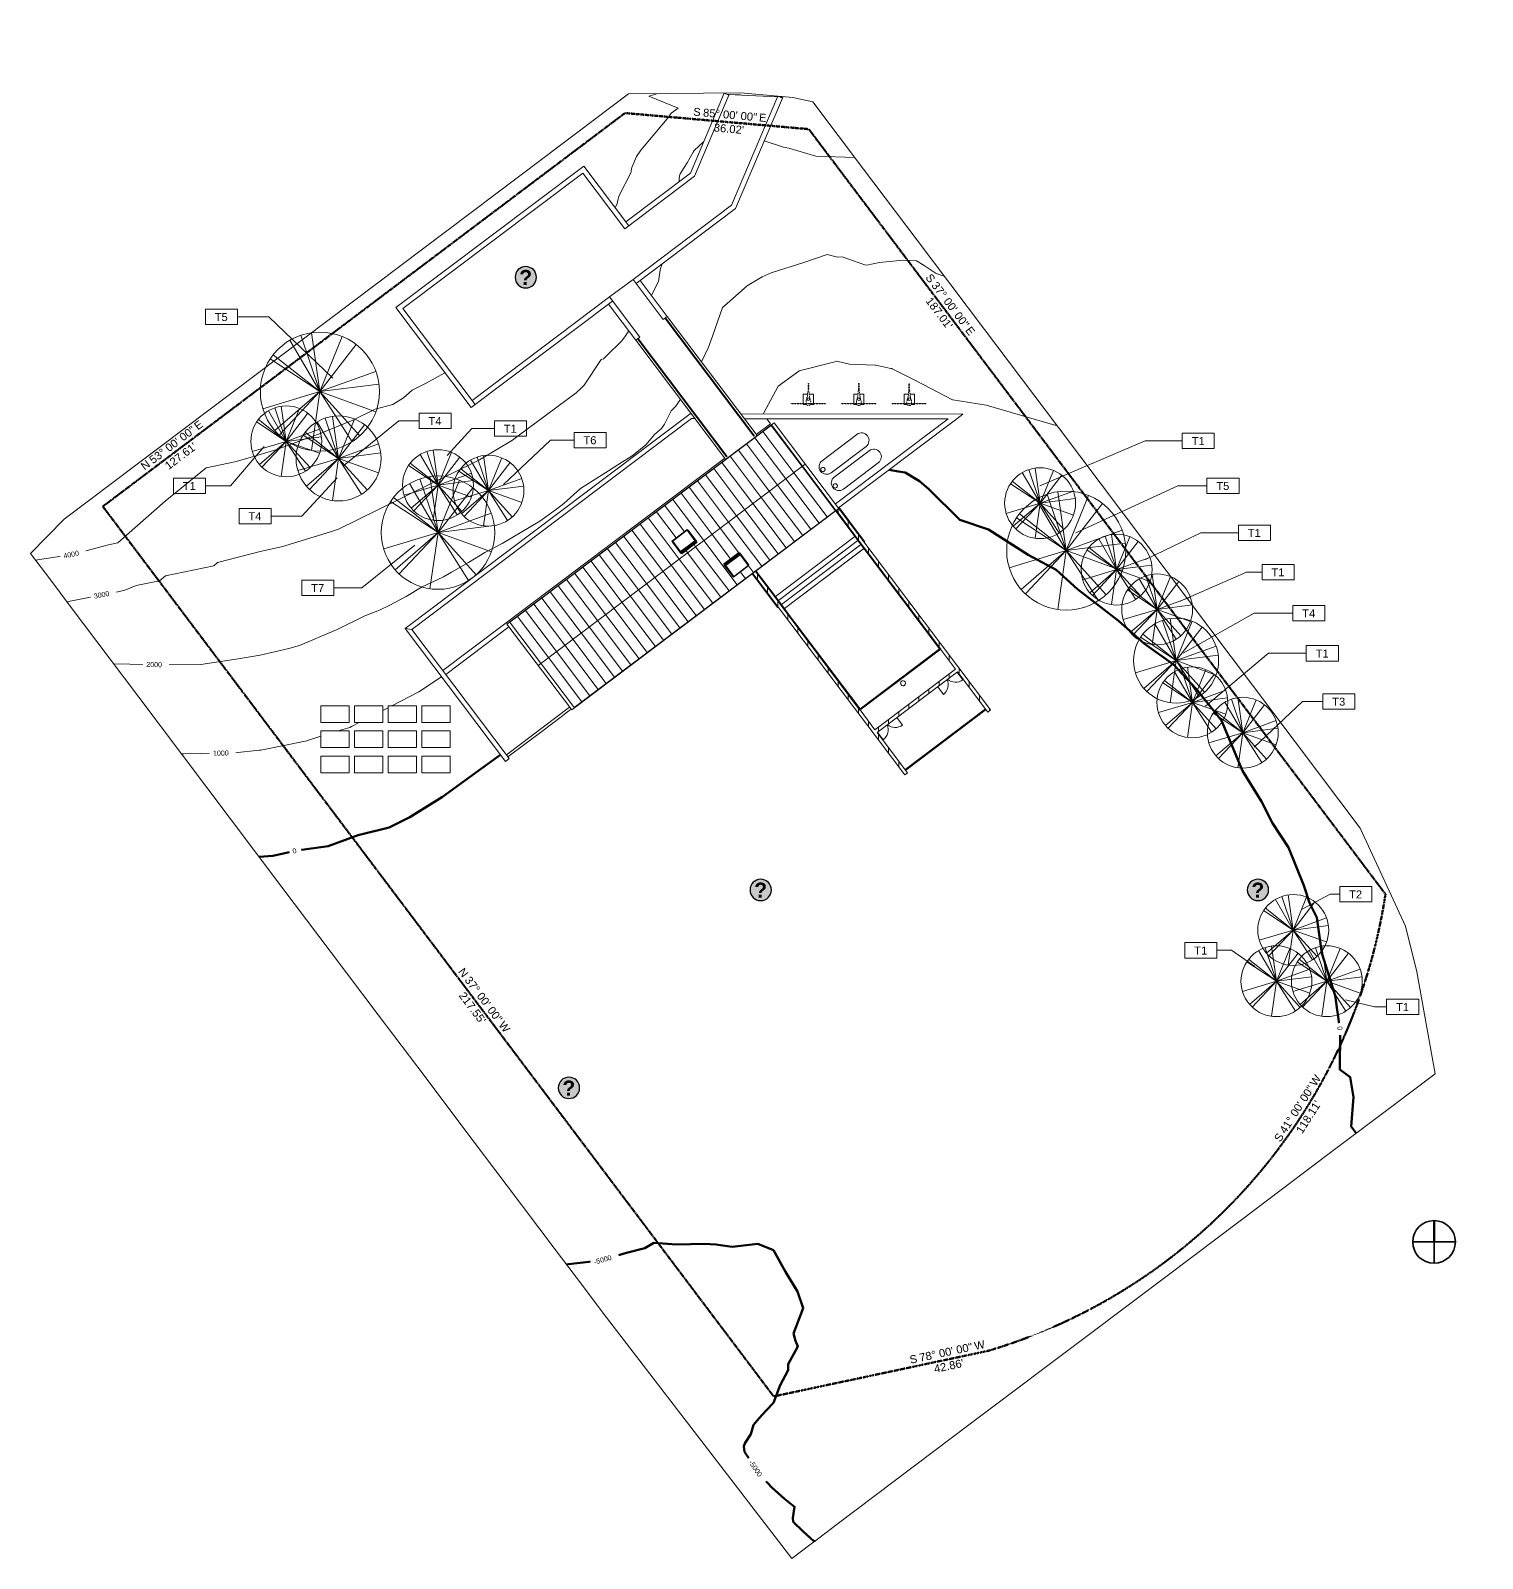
# Model space of a CAD drawing. Header units: millimetres. Extents: x -35445 to 232153, y -57203 to 42724.
# Drawn here: x -35445 to 50924, y -57203 to 33714 of the extents above; entities that cross this region are included whole.
import ezdxf

# ---------------------------------------------------------------- set-up
doc = ezdxf.new("R2010")
doc.units = ezdxf.units.MM
for name, pattern in [('Dash', [6.35, 3.175, -3.175]), ('Double dash', [42.8625, 15.875, -4.7625, 6.35, -4.7625, 6.35, -4.7625]), ('Overhead', [3.96875, 2.38125, -1.5875])]:
    doc.linetypes.add(name, pattern=pattern)
for name, color, linetype, lineweight in [('A-ANNO-NOTE', 131, 'Continuous', 9), ('A-ANNO-NOTE-MEDM', 131, 'Continuous', 35), ('A-DOOR', 31, 'Continuous', 9), ('A-FLOR', 192, 'Continuous', 9), ('A-FLOR-HRAL', 11, 'Continuous', 9), ('A-GENM', 13, 'Continuous', 9), ('A-GLAZ', 151, 'Continuous', 9), ('A-ROOF', 132, 'Continuous', 9), ('A-ROOF-PATT', 132, 'Continuous', 9), ('A-WALL', 113, 'Continuous', 9), ('A-WALL-PATT', 111, 'Continuous', 9), ('C-BLDG-PADS', 91, 'Continuous', 9), ('C-PROP-LINE', 91, 'Double dash', 50), ('C-PROP-LINE-IDEN', 91, 'Continuous', 9), ('C-TOPO', 7, 'Continuous', 9), ('C-TOPO-LABL', 7, 'Continuous', 9), ('C-TOPO-MAJR', 7, 'Continuous', 50), ('C-TOPO-MINR', 7, 'Continuous', 9), ('E-ELEC-EQPM', 71, 'Continuous', 9), ('L-PLNT', 71, 'Continuous', 9), ('L-PLNT-IDEN', 3, 'Continuous', 9), ('L-SITE', 91, 'Continuous', 9), ('L-SITE-HDLN', 91, 'Dash', 9), ('L-SITE-WALL', 31, 'Continuous', 9), ('P-SANR-FIXT', 6, 'Continuous', 9), ('S-FNDN', 32, 'Continuous', 9), ('S-STRS', 31, 'Continuous', 9)]:
    doc.layers.add(name, color=color, linetype=linetype, lineweight=lineweight)
doc.styles.add('Arial', font='arial.ttf', dxfattribs={"height": 300})
doc.styles.add('Arial_1', font='arial.ttf', dxfattribs={"height": 476.25})
doc.styles.add('Arial_B', font='arialbd.ttf', dxfattribs={"height": 4.464844})
pattern_1 = [(90, (0, 0), (-600, 4e-14), [])]

# ---------------------------------------------------------------- blocks, each defined once
blk = doc.blocks.new('M_Wind Power Generator - 9 Meters High-397393-Site')
at = {"layer": 'C-BLDG-PADS'}
for p, q in [((-305, -305), (-305, 305)), ((-305, 305), (-48, 305)), ((48, 305), (305, 305)), ((305, -305), (305, 305)), ((-129, -305), (-305, -305)), ((305, -305), (129, -305))]:
    blk.add_line(p, q, dxfattribs=at)
at = {"layer": 'L-SITE'}
for start, end in [(360, 180), (180, 360)]:
    blk.add_arc((0, 0), 76.2, start, end, dxfattribs=at)
at = {"layer": 'L-SITE-HDLN'}
for p, q in [((19, 928), (-19, 928)), ((-19, 928), (-19, 519)), ((19, 928), (19, 519)), ((-1026, -279), (-1026, -254)), ((-1026, -254), (1016, -254)), ((1016, -279), (-1026, -279)), ((1016, -254), (1016, -279))]:
    blk.add_line(p, q, dxfattribs=at)
for centre, radius, start, end in [((-4904, 1264), 4960, 344.34923, 347.65077), ((-18960, 2337), 19020, 353.56005, 354.43995), ((-57, 519), 37.5, 317.3599, 360), ((57, 519), 37.5, 180, 222.6401), ((18960, 2337), 19020, 185.56005, 186.43995), ((4904, 1264), 4960, 192.34923, 195.65077), ((420, -189), 561, 168.12578, 191.87422), ((2, -227), 152, 210.80528, 269.19472), ((-2, -227), 152, 270.80528, 329.19472), ((-420, -189), 561, 348.12578, 11.87422)]:
    blk.add_arc(centre, radius, start, end, dxfattribs=at)
blk = doc.blocks.new('M_Skylight - 1180 x 1170mm-507058-Site')
at = {"layer": 'A-GLAZ'}
for p, q in [((3624, 4019), (2711, 3330)), ((3609, 3975), (2757, 3332)), ((3609, 3975), (2757, 3332)), ((4076, 3355), (3609, 3975)), ((4076, 3355), (3609, 3975)), ((4123, 3357), (3624, 4019)), ((3672, 3980), (3657, 3975)), ((4183, 3302), (3672, 3980)), ((2711, 3330), (3210, 2669)), ((2744, 3287), (2735, 3274)), ((2735, 3274), (3246, 2596)), ((2757, 3332), (3224, 2713)), ((2757, 3332), (3224, 2713)), ((3210, 2669), (4123, 3357)), ((3224, 2713), (4076, 3355)), ((3224, 2713), (4076, 3355)), ((3243, 2625), (4156, 3313)), ((3246, 2596), (4183, 3302)), ((3292, 2581), (4184, 3254)), ((4123, 3357), (4134, 3342)), ((4134, 3342), (4156, 3313)), ((4156, 3313), (4183, 3302)), ((4161, 3285), (4184, 3254)), ((3210, 2669), (3221, 2654)), ((3221, 2654), (3243, 2625)), ((3243, 2625), (3246, 2596)), ((3292, 2581), (3268, 2612))]:
    blk.add_line(p, q, dxfattribs=at)
blk = doc.blocks.new('M_Skylight - 1180 x 1170mm-V1-Site')
at = {"layer": 'A-GLAZ'}
for p, q in [((6695, 2650), (5802, 1977)), ((6739, 2637), (5802, 1931)), ((5824, 1948), (5802, 1977)), ((5829, 1920), (5802, 1931)), ((5802, 1931), (6333, 1227)), ((6742, 2608), (5829, 1920)), ((5850, 1892), (5829, 1920)), ((5861, 1878), (5850, 1892)), ((6774, 2566), (5861, 1878)), ((5861, 1878), (6379, 1190)), ((6760, 2521), (5908, 1879)), ((6760, 2521), (5908, 1879)), ((5908, 1879), (6393, 1235)), ((5908, 1879), (6393, 1235)), ((6379, 1190), (7292, 1878)), ((6393, 1235), (7245, 1877)), ((6393, 1235), (7245, 1877)), ((6695, 2650), (6717, 2621)), ((6742, 2608), (6739, 2637)), ((7270, 1932), (6739, 2637)), ((6763, 2580), (6742, 2608)), ((7245, 1877), (6760, 2521)), ((7245, 1877), (6760, 2521)), ((6774, 2566), (6763, 2580)), ((7292, 1878), (6774, 2566)), ((7260, 1920), (7270, 1932)), ((6333, 1227), (6347, 1232))]:
    blk.add_line(p, q, dxfattribs=at)
blk = doc.blocks.new('Top Rail Type - Top Rail_Internal_-566601-Site')
at = {"layer": 'A-FLOR-HRAL'}
for p, q in [((7062, -18177), (13062, -18177)), ((13062, -18227), (7062, -18227))]:
    blk.add_line(p, q, dxfattribs=at)
blk = doc.blocks.new('Top Rail Type - Top Rail_Internal_-V2-Site')
at = {"layer": 'A-FLOR-HRAL'}
for p, q in [((7062, -18177), (13062, -18177)), ((7062, -18227), (13062, -18227))]:
    blk.add_line(p, q, dxfattribs=at)
blk = doc.blocks.new('fire place hang - fire place hang-785282-Site')
at = {"layer": 'A-GENM'}
for start, end in [(90, 270), (270, 90)]:
    blk.add_arc((0, 0), 150, start, end, dxfattribs=at)
blk = doc.blocks.new('Curtain Wall Dbl Glass - Curtain Wall Dbl Glass-910875-Site')
at = {"layer": 'A-DOOR'}
for p, q in [((-720, -202), (-720, -770.8)), ((720, -202), (720, -770.8))]:
    blk.add_line(p, q, dxfattribs=at)
for centre, start, end in [((-720, -50.8), 270, 347.86631), ((720, -50.8), 192.13369, 270)]:
    blk.add_arc(centre, 720, start, end, dxfattribs=at)
blk = doc.blocks.new('Photovoltaic-Panel-SolarWorld-SunModule-_235-240_ - SunModule SW 245 Silver Mono - 10 Deg_ Angle-776839-Site')
at = {"layer": 'E-ELEC-EQPM'}
for p, q in [((838.2, 990.6), (-838.2, 990.6)), ((-838.2, 990.6), (-838.2, 0)), ((838.2, 0), (838.2, 990.6)), ((-838.2, 0), (838.2, 0))]:
    blk.add_line(p, q, dxfattribs=at)
blk = doc.blocks.new('DC_Tankworks_PLM_5000L - 5000L 3500x900x1860-778223-Site')
at = {"layer": 'P-SANR-FIXT'}
for p, q in [((-1300, 450), (1300, 450)), ((1300, -450), (-1300, -450))]:
    blk.add_line(p, q, dxfattribs=at)
for centre, radius, start, end in [((-1300, 0), 450, 90, 270), ((-1575, 0), 130, 360, 180), ((-1575, 0), 130, 360, 180), ((1300, 0), 450, 270, 90), ((-1575, 0), 130, 180, 0), ((-1575, 0), 130, 180, 360)]:
    blk.add_arc(centre, radius, start, end, dxfattribs=at)
blk = doc.blocks.new('Top Rail Type - Top Rail_Internal_-931539-Site')
at = {"layer": 'A-FLOR-HRAL'}
for p, q in [((11817, 11873), (11867, 11873)), ((11817, 3078), (11817, 11873)), ((11867, 11873), (11867, 3078)), ((11867, 3078), (11817, 3078))]:
    blk.add_line(p, q, dxfattribs=at)
blk = doc.blocks.new('Top Rail Type - Top Rail_Internal_-V3-Site')
at = {"layer": 'A-FLOR-HRAL'}
for p, q in [((11867, 11873), (11817, 11873)), ((11817, 11873), (11817, 3078)), ((11867, 11873), (11867, 3078)), ((11867, 3078), (11817, 3078))]:
    blk.add_line(p, q, dxfattribs=at)
blk = doc.blocks.new('Top Rail Type - Top Rail_Internal_-931575-Site')
at = {"layer": 'A-FLOR-HRAL'}
for p, q in [((9777, 11873), (9827, 11873)), ((9777, 3078), (9777, 11873)), ((9827, 11873), (9827, 3078)), ((9827, 3078), (9777, 3078))]:
    blk.add_line(p, q, dxfattribs=at)
blk = doc.blocks.new('Top Rail Type - Top Rail_Internal_-V4-Site')
at = {"layer": 'A-FLOR-HRAL'}
for p, q in [((9827, 11873), (9777, 11873)), ((9777, 11873), (9777, 3078)), ((9827, 11873), (9827, 3078)), ((9827, 3078), (9777, 3078))]:
    blk.add_line(p, q, dxfattribs=at)
blk = doc.blocks.new('Top Rail Type - Top Rail_Internal_-932544-Site')
at = {"layer": 'A-FLOR-HRAL'}
for p, q in [((7049, -5302), (7049, -3404)), ((7099, -3404), (7099, -5302)), ((7049, -6202), (7049, -5302)), ((7049, -5302), (7099, -5302)), ((7099, -5302), (7099, -6202)), ((7049, -6511), (7049, -6202)), ((7049, -6202), (7099, -6202)), ((7099, -6202), (7099, -6511)), ((7099, -6511), (7049, -6511))]:
    blk.add_line(p, q, dxfattribs=at)
blk = doc.blocks.new('Top Rail Type - Top Rail_Internal_-V5-Site')
at = {"layer": 'A-FLOR-HRAL'}
for p, q in [((7049, -5302), (7049, -3404)), ((7099, -5302), (7099, -3404)), ((7049, -6202), (7049, -5302)), ((7099, -6202), (7099, -5302)), ((7049, -6511), (7049, -6202)), ((7099, -6511), (7099, -6202)), ((7049, -6511), (7099, -6511))]:
    blk.add_line(p, q, dxfattribs=at)
blk = doc.blocks.new('Top Rail Type - Top Rail_Internal_-933816-Site')
at = {"layer": 'A-FLOR-HRAL'}
for p, q in [((13024, -5302), (13024, -3404)), ((13074, -3404), (13074, -5302)), ((13024, -6202), (13024, -5302)), ((13024, -5302), (13074, -5302)), ((13074, -5302), (13074, -6202)), ((13024, -6516), (13024, -6202)), ((13024, -6202), (13074, -6202)), ((13074, -6202), (13074, -6516)), ((13074, -6516), (13024, -6516))]:
    blk.add_line(p, q, dxfattribs=at)
blk = doc.blocks.new('Top Rail Type - Top Rail_Internal_-V6-Site')
at = {"layer": 'A-FLOR-HRAL'}
for p, q in [((13024, -5302), (13024, -3404)), ((13074, -5302), (13074, -3404)), ((13024, -6202), (13024, -5302)), ((13074, -6202), (13074, -5302)), ((13024, -6516), (13024, -6202)), ((13074, -6516), (13074, -6202)), ((13024, -6516), (13074, -6516))]:
    blk.add_line(p, q, dxfattribs=at)
blk = doc.blocks.new('Top Rail Type - Top Rail_Internal_-934463-Site')
at = {"layer": 'A-FLOR-HRAL'}
for p, q in [((7049, -6512), (7099, -6512)), ((7049, -13727), (7049, -6512)), ((7099, -6512), (7099, -13677)), ((13027, -6522), (13077, -6522)), ((13027, -13677), (13027, -6522)), ((13077, -6522), (13077, -13727)), ((13077, -13727), (7049, -13727)), ((7099, -13677), (13027, -13677))]:
    blk.add_line(p, q, dxfattribs=at)
blk = doc.blocks.new('Top Rail Type - Top Rail_Internal_-V7-Site')
at = {"layer": 'A-FLOR-HRAL'}
for p, q in [((7099, -6512), (7049, -6512)), ((7049, -6512), (7049, -13727)), ((7099, -6512), (7099, -13677)), ((13027, -6522), (13077, -6522)), ((13027, -13677), (13027, -6522)), ((13077, -13727), (13077, -6522)), ((7049, -13727), (13077, -13727)), ((7099, -13677), (13027, -13677))]:
    blk.add_line(p, q, dxfattribs=at)
blk = doc.blocks.new('RPC Tree - Deciduous - Scarlet Oak - 42_-946020-Site')
at = {"layer": 'L-PLNT'}
for q in [(-1781, 3061), (-1133, 3356), (-502, 3506), (1332, 3282), (2168, 2801), (-2959, 1947), (-2778, 2197), (3329, 1208), (-3392, -1019), (-2682, -2313), (-2427, -2580), (-503, -3506), (3513, 452), (1912, -2981), (2372, -2630), (3333, -1197)]:
    blk.add_line((0, 0), q, dxfattribs=at)
for start, end in [(360, 180), (180, 360)]:
    blk.add_arc((0, 0), 3542, start, end, dxfattribs=at)
blk = doc.blocks.new('RPC Tree - Deciduous - Honey Locust - 25_-946006-Site')
at = {"layer": 'L-PLNT'}
for q in [(-1060, 1822), (-674, 1997), (-299, 2087), (793, 1953), (-1761, 1159), (-1653, 1308), (1290, 1667), (-2019, -607), (-1597, -1377), (-1444, -1536), (-299, -2087), (1982, 719), (2091, 269), (1138, -1775), (1412, -1566), (1984, -712)]:
    blk.add_line((0, 0), q, dxfattribs=at)
for start, end in [(360, 180), (180, 360)]:
    blk.add_arc((0, 0), 2108, start, end, dxfattribs=at)
blk = doc.blocks.new('RPC Tree - Deciduous - Red Maple - 30_-946018-Site')
at = {"layer": 'L-PLNT'}
for q in [(-1272, 2186), (-809, 2397), (-359, 2504), (951, 2344), (1548, 2001), (-2113, 1391), (-1984, 1570), (-2423, -728), (-1916, -1652), (-1733, -1843), (-359, -2504), (2378, 863), (2509, 323), (1366, -2129), (1694, -1879), (2381, -855)]:
    blk.add_line((0, 0), q, dxfattribs=at)
for start, end in [(360, 180), (180, 0)]:
    blk.add_arc((0, 0), 2530, start, end, dxfattribs=at)
blk = doc.blocks.new('RPC Tree - Deciduous - Red Ash - 25_-945990-Site')
at = {"layer": 'L-PLNT'}
for q in [(-1060, 1822), (-674, 1997), (-299, 2087), (793, 1953), (-1761, 1159), (-1653, 1308), (1290, 1667), (-2019, -607), (-1597, -1377), (-1444, -1536), (-299, -2087), (1982, 719), (2091, 269), (1138, -1775), (1412, -1566), (1984, -712)]:
    blk.add_line((0, 0), q, dxfattribs=at)
for start, end in [(360, 180), (180, 360)]:
    blk.add_arc((0, 0), 2108, start, end, dxfattribs=at)
blk = doc.blocks.new('RPC Tree - Deciduous - Lombardy Poplar - 40_-946016-Site')
at = {"layer": 'L-PLNT'}
for q in [(-1697, 2915), (-1079, 3196), (-478, 3339), (1268, 3126), (-2818, 1854), (-2645, 2093), (2064, 2668), (3171, 1150), (-3230, -971), (-2555, -2203), (-2311, -2457), (-479, -3339), (3345, 431), (1821, -2839), (2259, -2505), (3175, -1140)]:
    blk.add_line((0, 0), q, dxfattribs=at)
for start, end in [(360, 180), (180, 360)]:
    blk.add_arc((0, 0), 3373, start, end, dxfattribs=at)
blk = doc.blocks.new('RPC Tree - Deciduous - Largetooth Aspen - 25_-946014-Site')
at = {"layer": 'L-PLNT'}
for q in [(-1060, 1822), (-674, 1997), (-299, 2087), (793, 1953), (-1761, 1159), (-1653, 1308), (1290, 1667), (-2019, -607), (-1597, -1377), (-1444, -1536), (-299, -2087), (1982, 719), (2091, 269), (1138, -1775), (1412, -1566), (1984, -712)]:
    blk.add_line((0, 0), q, dxfattribs=at)
for start, end in [(360, 180), (180, 360)]:
    blk.add_arc((0, 0), 2108, start, end, dxfattribs=at)
blk = doc.blocks.new('RPC Tree - Deciduous - Hawthorn - 25_-946004-Site')
at = {"layer": 'L-PLNT'}
for q in [(-1060, 1822), (-674, 1997), (-299, 2087), (793, 1953), (-1761, 1159), (-1653, 1308), (1290, 1667), (-2019, -607), (-1597, -1377), (-1444, -1536), (-299, -2087), (1982, 719), (2091, 269), (1138, -1775), (1412, -1566), (1984, -712)]:
    blk.add_line((0, 0), q, dxfattribs=at)
for start, end in [(360, 180), (180, 360)]:
    blk.add_arc((0, 0), 2108, start, end, dxfattribs=at)
blk = doc.blocks.new('Family - ___-947498-Site')
at = {"layer": 'C-PROP-LINE'}
for p, q in [((-21628, -43255), (-21628, 23055)), ((-21628, 23055), (17267, 23055)), ((17267, 23055), (25426, 15709)), ((25426, 15709), (25426, -41291)), ((-9788, -48776), (-21628, -43255))]:
    blk.add_line(p, q, dxfattribs=at)
blk.add_arc((1912, -17244), 33633, 249.64305, 314.35695, dxfattribs=at)
blk = doc.blocks.new('North Arrow 2 - North Arrow 2-941864-Site')
at = {"layer": 'A-ANNO-NOTE', "lineweight": 140}
blk.add_line((0, 0), (0, 6.35), dxfattribs=at)
at = {"layer": 'A-ANNO-NOTE-MEDM'}
for p, q in [((6.35, 0), (-6.35, 0)), ((0, 0), (0, -6.35))]:
    blk.add_line(p, q, dxfattribs=at)
for start, end in [(360, 180), (180, 360)]:
    blk.add_arc((0, 0), 6.35, start, end, dxfattribs=at)
blk = doc.blocks.new('Planting Tag - Boxed-959386-Site')
at = {"layer": 'L-PLNT-IDEN'}
for p, q in [((-4.76, 2.38), (4.76, 2.38)), ((-4.76, -2.19), (-4.76, 2.38)), ((4.76, -2.19), (4.76, 2.38)), ((-4.76, -2.19), (4.76, -2.19))]:
    blk.add_line(p, q, dxfattribs=at)
blk = doc.blocks.new('Help Button - Select for Help Link-961908-Site')
at = {"layer": 'A-ANNO-NOTE'}
h = blk.add_hatch(color=256, dxfattribs=at)
edge = h.paths.add_edge_path(flags=0)
edge.add_arc((0, 0), 3.17, 0, 180)
edge.add_arc((0, 0), 3.17, 180, 360)
at = {"layer": 'A-ANNO-NOTE', "lineweight": 25}
for start, end in [(360, 180), (180, 360)]:
    blk.add_arc((0, 0), 3.18, start, end, dxfattribs=at)
at = {"layer": 'A-ANNO-NOTE', "insert": (-1.94, 2.16), "char_height": 4.4648, "width": 4.5696, "attachment_point": 1, "style": 'Arial_B'}
blk.add_mtext('\\fArial|b1|i0|c0|p34|;?', dxfattribs=at)

msp = doc.modelspace()

# ---------------------------------------------------------------- hatches: boundary and pattern name
at = {"layer": 'A-ROOF-PATT'}
h = msp.add_hatch(dxfattribs=at)
h.set_pattern_fill('FP_2', color=256, style=0, pattern_type=2)
h.set_pattern_definition([(307, (-10561.7, 1212.95), (486.848, 366.866), [])])
h.paths.add_polyline_path([(-5093, -3940), (10481, 7796), (8639, 10240), (-6934, -1496), (-6485, -2092)], flags=0)
h.paths.add_polyline_path([(3292, 2581), (3268, 2612), (3246, 2596), (2735, 3274), (2743, 3288), (2711, 3330), (3624, 4019), (3657, 3975), (3672, 3980), (4183, 3302), (4161, 3285), (4184, 3254), (3311, 2596)], flags=0)
h = msp.add_hatch(dxfattribs=at)
h.set_pattern_fill('FP_1', color=256, style=0, pattern_type=2)
h.set_pattern_definition([(127, (650.1, -10626.8), (-486.848, -366.866), [])])
h.paths.add_polyline_path([(-3107, -6575), (12467, 5160), (10481, 7796), (-5093, -3940)], flags=0)
h.paths.add_polyline_path([(6379, 1190), (6347, 1232), (6333, 1227), (5802, 1931), (5824, 1948), (5802, 1977), (6695, 2650), (6717, 2621), (6739, 2637), (7270, 1932), (7262, 1919), (7291, 1877), (6393, 1201)], flags=0)
at = {"layer": 'A-WALL-PATT'}
h = msp.add_hatch(dxfattribs=at)
h.set_pattern_fill('FP_3', color=256, style=0, pattern_type=2)
h.set_pattern_definition(pattern_1)
h.paths.add_polyline_path([(21507, -6837), (21669, -6715), (12641, 5264), (12490, 5150), (14363, 2665), (14353, 2657), (14357, 2652), (14368, 2662), (18705, -3093), (18693, -3102), (19702, -4441)], flags=0)
h = msp.add_hatch(dxfattribs=at)
h.set_pattern_fill('FP_3', color=256, style=0, pattern_type=2)
h.set_pattern_definition(pattern_1)
h.paths.add_polyline_path([(16554, -10569), (16715, -10448), (13900, -6713), (13890, -6720), (9549, -958), (9548, -957), (7678, 1524), (7527, 1410), (16250, -10166)], flags=0)
h = msp.add_hatch(dxfattribs=at)
h.set_pattern_fill('FP_3', color=256, style=0, pattern_type=2)
h.set_pattern_definition(pattern_1)
h.paths.add_polyline_path([(14910, -8052), (19702, -4441), (19580, -4280), (14788, -7891)], flags=0)

# ---------------------------------------------------------------- linework, layer by layer
at = {"layer": 'A-FLOR'}
for p, q in [((393, 18907), (-997, 17860)), ((7771, 9613), (2432, 16699)), ((563, 15291), (5903, 8205)), ((7725, 9675), (8579, 10319)), ((8579, 10319), (8355, 10617)), ((-10916, -4371), (5856, 8267)), ((-6987, -1761), (-10747, -4595)), ((-7136, -9386), (-3376, -6553))]:
    msp.add_line(p, q, dxfattribs=at)
at = {"layer": 'A-ROOF'}
for p, q in [((8639, 10240), (-6934, -1496)), ((10481, 7796), (-5093, -3940)), ((-3107, -6575), (12467, 5160))]:
    msp.add_line(p, q, dxfattribs=at)
at = {"layer": 'A-WALL'}
for p, q in [((-13154, -1866), (3787, 10901)), ((3881, 10621), (-12762, -1921)), ((-7109, -1600), (8787, 10379)), ((3871, 10901), (3787, 10901)), ((4082, 10620), (3881, 10621)), ((6803, 10898), (20019, 10889)), ((19150, 10609), (7014, 10618)), ((12480, 5143), (8626, 10257)), ((8787, 10379), (21669, -6715)), ((19648, 10609), (20019, 10889)), ((10642, 7917), (10481, 7796)), ((12641, 5264), (-3255, -6714)), ((14357, 2652), (14353, 2657)), ((16554, -10569), (7527, 1410)), ((-3255, -6714), (-7109, -1600)), ((-6947, -1478), (-3093, -6593)), ((-7191, -9778), (-13154, -1866)), ((-13154, -1866), (-12762, -1921)), ((-12762, -1921), (-6968, -9610)), ((19580, -4280), (18693, -3102)), ((-5093, -3940), (-5254, -4061)), ((14788, -7891), (19580, -4280)), ((19702, -4441), (14910, -8052)), ((21507, -6837), (19702, -4441)), ((13901, -6713), (14788, -7891)), ((21669, -6715), (21507, -6837)), ((14910, -8052), (16715, -10448)), ((-6968, -9610), (-7191, -9778)), ((16554, -10569), (16715, -10448))]:
    msp.add_line(p, q, dxfattribs=at)
at = {"layer": 'C-TOPO'}
for p, q in [((129, 29940), (-4963, 26103)), ((6809, 29999), (129, 29940)), ((5958, 29925), (6473, 29898)), ((6473, 29898), (6771, 29882)), ((6771, 29882), (6856, 29878)), ((9005, 29808), (6809, 29999)), ((6856, 29878), (8987, 29766)), ((9900, 29731), (9032, 29806)), ((9146, 29758), (9305, 29749)), ((9305, 29749), (9284, 29699)), ((11090, 29471), (9900, 29731)), ((14104, 25470), (11090, 29471)), ((4311, 26430), (4315, 26438)), ((-4963, 26103), (-33440, 4644)), ((17292, 21240), (14104, 25470)), ((21295, 15927), (17292, 21240)), ((25698, 10085), (21295, 15927)), ((43660, -13752), (25698, 10085)), ((-33440, 4644), (-35445, 2593)), ((12648, 5335), (13934, 3628)), ((13934, 3628), (12648, 5335)), ((13934, 3628), (14183, 3298)), ((14183, 3298), (13934, 3628)), ((14183, 3298), (14145, 3269)), ((14145, 3269), (14183, 3298)), ((-35445, 2593), (-34249, 1005)), ((-34249, 1005), (-33082, -543)), ((7679, 1128), (7489, 1381)), ((7489, 1381), (7679, 1128)), ((8570, -54), (7679, 1128)), ((7679, 1128), (8570, -54)), ((-33082, -543), (-31497, -2646)), ((8992, -614), (8570, -54)), ((8570, -54), (8992, -614)), ((9030, -585), (8992, -614)), ((8992, -614), (9030, -585)), ((-31497, -2646), (-29010, -5948)), ((-29010, -5948), (-26398, -9413)), ((-3871, -7114), (-5037, -7992)), ((-5037, -7992), (-3871, -7114)), ((-3495, -6830), (-3871, -7114)), ((-3871, -7114), (-3495, -6830)), ((-3286, -6673), (-3495, -6830)), ((-3495, -6830), (-3286, -6673)), ((-5037, -7992), (-7046, -9506)), ((-7046, -9506), (-5037, -7992)), ((-26398, -9413), (-23510, -13246)), ((-23510, -13246), (-20492, -17251)), ((43660, -13752), (46353, -19570)), ((-20492, -17251), (-17555, -21149)), ((47028, -22291), (46353, -19570)), ((-17555, -21149), (-14759, -24858)), ((48105, -28366), (47028, -22291)), ((-14759, -24858), (-11978, -28549)), ((-11978, -28549), (-9729, -31533)), ((45605, -30250), (48105, -28366)), ((41642, -33236), (45605, -30250)), ((-9729, -31533), (-7089, -35037)), ((37476, -36376), (41642, -33236)), ((-7089, -35037), (-4304, -38733)), ((33925, -39052), (37476, -36376)), ((-4304, -38733), (-2558, -41050)), ((27607, -43812), (33925, -39052)), ((-2558, -41050), (-1385, -42606)), ((-1385, -42606), (9837, -57203)), ((20533, -49143), (27607, -43812)), ((12544, -55164), (20533, -49143)), ((11447, -55990), (12544, -55164)), ((10913, -56393), (11447, -55990)), ((9837, -57203), (10913, -56393))]:
    msp.add_line(p, q, dxfattribs=at)
at = {"layer": 'C-TOPO-MAJR'}
for p, q in [((16182, 7484), (15632, 7583)), ((-10940, -11881), (-8615, -10205)), ((-12889, -13086), (-10940, -11881)), ((-14104, -13702), (-12889, -13086)), ((-21846, -15454), (-21043, -15397)), ((10057, -44251), (9948, -43818)), ((7555, -49247), (7899, -48863)), ((6983, -50522), (7067, -50321)), ((7028, -50854), (6983, -50522)), ((7413, -51455), (7028, -50854)), ((7895, -52177), (7413, -51455)), ((8647, -52973), (7895, -52177)), ((9925, -55020), (9894, -54788)), ((10486, -55583), (9925, -55020)), ((11150, -56177), (10486, -55583)), ((11220, -56161), (11150, -56177))]:
    msp.add_line(p, q, dxfattribs=at)
at = {"layer": 'C-TOPO-MAJR', "flags": 128}
for points in [[(23892, 2515), (21537, 4023), (19833, 4593), (17964, 6453), (17428, 6905), (16576, 7417), (16182, 7484)], [(30823, -2773), (29269, -1417), (26826, 482), (25569, 1618), (23892, 2515)], [(36660, -10327), (35396, -7344), (33895, -5464), (32549, -4007), (30823, -2773)], [(-8615, -10205), (-7686, -9523), (-7491, -9381)], [(38435, -13443), (37787, -12164), (36660, -10327)], [(40644, -18188), (40308, -17161), (39378, -14894), (38435, -13443)], [(-17736, -14812), (-15960, -14168), (-14104, -13702)], [(-21043, -15397), (-19604, -15070), (-17736, -14812)], [(41374, -21182), (41067, -19063), (40644, -18188)], [(42435, -28102), (42464, -25829), (42157, -23709), (41374, -21182)], [(43421, -31896), (43114, -31509), (43247, -29752), (43061, -28564), (42435, -28102)], [(1098, -38732), (7, -39016), (-1550, -39475)], [(2977, -38524), (1641, -38431), (1098, -38732)], [(6290, -38658), (5328, -38521), (4647, -38479), (2977, -38524)], [(9473, -40156), (8742, -38859), (7817, -38484), (6290, -38658)], [(-1550, -39475), (-3437, -39698), (-3561, -39718)], [(9948, -43818), (10520, -42303), (10175, -41313), (9473, -40156)], [(9633, -45636), (10198, -44582), (10057, -44251)], [(9155, -46883), (9631, -46000), (9633, -45636)], [(7899, -48863), (8324, -48402), (8748, -47941), (9155, -46883)], [(7067, -50321), (7398, -49818), (7555, -49247)], [(9408, -53666), (9028, -53319), (8647, -52973)], [(9894, -54788), (10003, -54126), (9408, -53666)]]:
    msp.add_lwpolyline(points, dxfattribs=at)
at = {"layer": 'C-TOPO-MINR'}
for p, q in [((9348, 26768), (8202, 27149)), ((3445, 25573), (3615, 25835)), ((13582, 26163), (11278, 26235)), ((-672, 23180), (-553, 23410)), ((14178, 19775), (14306, 19756)), ((18422, 19259), (18899, 19107)), ((4884, 14878), (5122, 15532)), ((4465, 14001), (4884, 14878)), ((14796, 13799), (13265, 13863)), ((-11959, 12711), (-10799, 13354)), ((19392, 11745), (17237, 12864)), ((-6433, 9594), (-2990, 12165)), ((19420, 11736), (19392, 11745)), ((2097, 10038), (2264, 10299)), ((-20801, 8782), (-18995, 9453)), ((-8648, 8226), (-6778, 9344)), ((-6778, 9344), (-6433, 9594)), ((-30257, 3237), (-29738, 3680)), ((-20524, 2984), (-17595, 3876)), ((-17595, 3876), (-17129, 4050)), ((-35144, 2193), (-33237, 2490)), ((-33237, 2490), (-32679, 2612)), ((-30160, 342), (-29777, 426)), ((-14115, -493), (-13096, 40)), ((-14682, -780), (-14115, -493)), ((-23096, -3678), (-21790, -3445)), ((-21790, -3445), (-20081, -3064)), ((-20081, -3064), (-19454, -2886)), ((-30498, -3972), (-27608, -4027)), ((-27608, -4027), (-25321, -4010)), ((-25321, -4010), (-23096, -3678)), ((-12350, -5644), (-10990, -4738)), ((-13945, -6465), (-12389, -5665)), ((-12389, -5665), (-12350, -5644)), ((-14492, -6747), (-14168, -6580)), ((-17146, -7965), (-16444, -7748)), ((-21749, -9100), (-19016, -8543)), ((-19016, -8543), (-18979, -8533)), ((-18979, -8533), (-18168, -8282)), ((-26460, -9331), (-26325, -9330)), ((-26325, -9330), (-23317, -9269)), ((-23317, -9269), (-21826, -9114)), ((-21826, -9114), (-21749, -9100))]:
    msp.add_line(p, q, dxfattribs=at)
at = {"layer": 'C-TOPO-MINR', "flags": 128}
for points in [[(3079, 29098), (1325, 29809), (1756, 29938), (1812, 29955)], [(2515, 28571), (2670, 28806), (3079, 29098)], [(266, 25239), (329, 25559), (606, 26218), (852, 26598), (2515, 28571)], [(3615, 25835), (3979, 26487), (4031, 26580), (4035, 26586), (4591, 27088)], [(11278, 26235), (9657, 26713), (9451, 26758), (9348, 26768)], [(3188, 25151), (3190, 25185), (3445, 25573)], [(-553, 23410), (-537, 23537), (-431, 23899), (266, 25239)], [(3132, 24728), (3144, 24931), (3188, 25151)], [(10611, 19939), (11936, 20387), (12554, 20226)], [(12554, 20226), (12845, 20242), (14178, 19775)], [(14306, 19756), (15065, 19920), (16459, 20047), (17251, 20006), (17712, 19741), (18422, 19259)], [(1900, 18777), (1990, 19328), (2026, 19546), (2123, 19836)], [(6160, 17616), (7194, 18517), (8069, 19054), (8615, 19305), (10611, 19939)], [(1484, 17957), (1768, 18517), (1900, 18777)], [(5122, 15532), (5716, 17240), (6160, 17616)], [(-1204, 14344), (-262, 15251), (-57, 15548), (146, 15844)], [(-2990, 12165), (-2673, 12463), (-2509, 12617), (-1497, 14148), (-1366, 14189)], [(-1366, 14189), (-1208, 14341), (-1204, 14344)], [(12391, 14007), (10276, 13469), (10250, 13447)], [(13265, 13863), (12516, 14043), (12508, 14044), (12391, 14007)], [(15740, 13598), (14840, 13809), (14796, 13799)], [(10250, 13447), (9029, 12547), (9015, 12509)], [(15814, 13580), (15786, 13596), (15740, 13598)], [(17237, 12864), (17195, 12892), (15814, 13580)], [(-13891, 11469), (-13264, 11867), (-12736, 12306), (-11959, 12711)], [(9015, 12509), (8179, 10965), (8143, 10897)], [(-16282, 10528), (-14954, 11181), (-13891, 11469)], [(2264, 10299), (2489, 10731), (2670, 11078), (2944, 11372), (3211, 11777)], [(25594, 10223), (25482, 10230), (21401, 11423), (19420, 11736)], [(-18995, 9453), (-18317, 9706), (-16282, 10528)], [(432, 8473), (1157, 9065), (1470, 9443), (1663, 9676), (2097, 10038)], [(-23292, 8046), (-22386, 8315), (-20801, 8782)], [(-9182, 7947), (-8744, 8176), (-8648, 8226)], [(-1068, 7511), (-241, 8056), (342, 8417), (432, 8473)], [(-29738, 3680), (-27443, 5703), (-27124, 5976), (-25005, 7690), (-23292, 8046)], [(-17129, 4050), (-13612, 5774), (-12699, 6223), (-9182, 7947)], [(-3721, 5573), (-2728, 6467), (-1597, 7178), (-1068, 7511)], [(-7392, 3187), (-5145, 4522), (-4168, 5243), (-3721, 5573)], [(-32679, 2612), (-30815, 3115), (-30257, 3237)], [(-27773, 972), (-27416, 1276), (-24551, 1863), (-24332, 2051), (-21702, 2738), (-20524, 2984)], [(-10875, 1210), (-10409, 1490), (-9388, 2064), (-8429, 2647), (-7392, 3187)], [(-29777, 426), (-29167, 693), (-27773, 972)], [(-13096, 40), (-12153, 609), (-11927, 715), (-10875, 1210)], [(-33284, -275), (-32901, -191), (-30160, 342)], [(-19454, -2886), (-17213, -1930), (-15555, -1117), (-14682, -780)], [(-16444, -7748), (-16346, -7700), (-15897, -7469)]]:
    msp.add_lwpolyline(points, dxfattribs=at)
at = {"layer": 'L-PLNT-IDEN'}
for p, q in [((-21273, 16679), (-23142, 16679)), ((-17468, 13037), (-21273, 16679)), ((-16800, 7829), (-13529, 10489)), ((-13529, 10489), (-12327, 10489)), ((-10658, 8430), (-9189, 10032)), ((-9189, 10032), (-7854, 10032)), ((-7320, 6695), (-4516, 9348)), ((-4516, 9348), (-3114, 9348)), ((24591, 6628), (30867, 9298)), ((30867, 9298), (33070, 9298)), ((-21540, 8964), (-23543, 6628)), ((-23543, 6628), (-25036, 6628)), ((-17201, 7095), (-19306, 4825)), ((26728, 3833), (32803, 6628)), ((32803, 6628), (34539, 6628)), ((-19306, 4825), (-21139, 4825)), ((30878, 2238), (34177, 3833)), ((34177, 3833), (36413, 3833)), ((-12594, 3089), (-15732, 553)), ((32942, -248), (36882, 1488)), ((36882, 1488), (37820, 1488)), ((-15732, 553), (-17401, 553)), ((33129, -3344), (37351, -952)), ((37351, -952), (39650, -952)), ((34443, -6487), (38196, -3344)), ((38196, -3344), (40447, -3344)), ((37351, -8926), (40213, -6206)), ((40213, -6206), (41432, -6206)), ((40202, -18565), (41861, -17675)), ((41861, -17675), (42438, -17675)), ((35995, -21017), (35130, -21017)), ((37389, -21978), (35995, -21017)), ((42769, -23968), (44505, -24382)), ((44505, -24382), (45226, -24382))]:
    msp.add_line(p, q, dxfattribs=at)
at = {"layer": 'L-SITE-WALL'}
for p, q in [((3804, 25234), (5820, 29983)), ((6096, 29866), (4048, 25042)), ((5820, 29983), (6096, 29866)), ((6251, 23322), (9008, 29816)), ((9284, 29699), (6496, 23130)), ((9008, 29816), (9284, 29699)), ((-13718, 17227), (-2535, 25653)), ((-2535, 25653), (143, 22099)), ((-2594, 25233), (-13298, 17168)), ((-97, 21919), (-2594, 25233)), ((4048, 25042), (-97, 21919)), ((-38, 22339), (3804, 25234)), ((393, 18907), (6251, 23322)), ((6496, 23130), (573, 18667)), ((2192, 16519), (393, 18907)), ((813, 18848), (2432, 16699)), ((-817, 17620), (-9234, 11277)), ((-9175, 11697), (-997, 17860)), ((563, 15291), (-1056, 17440)), ((-997, 17860), (802, 15472)), ((-9234, 11277), (-13718, 17227)), ((-13298, 17168), (-8995, 11457)), ((2432, 16699), (2192, 16519)), ((802, 15472), (563, 15291))]:
    msp.add_line(p, q, dxfattribs=at)
at = {"layer": 'S-FNDN'}
for p, q in [((6117, 29916), (6096, 29866)), ((12430, 5545), (19150, 10609)), ((19648, 10609), (12610, 5306))]:
    msp.add_line(p, q, dxfattribs=at)
at = {"layer": 'S-STRS'}
for p, q in [((8860, 39), (13592, 3604)), ((9041, -201), (13773, 3365)), ((9222, -441), (13953, 3125)), ((9402, -680), (14134, 2885))]:
    msp.add_line(p, q, dxfattribs=at)
at = {"layer": 'S-STRS', "linetype": 'Overhead'}
for p, q in [((9041, -201), (13773, 3365)), ((9222, -441), (13953, 3125)), ((9402, -680), (14134, 2885))]:
    msp.add_line(p, q, dxfattribs=at)

# ---------------------------------------------------------------- block references
at = {"layer": 'A-ANNO-NOTE', "xscale": 200, "yscale": 200, "zscale": 200}
for name, p in [('Help Button - Select for Help Link-961908-Site', (-5984, 19036)), ('Help Button - Select for Help Link-961908-Site', (7993, -17420)), ('Help Button - Select for Help Link-961908-Site', (37568, -17420)), ('Help Button - Select for Help Link-961908-Site', (-3419, -29201)), ('North Arrow 2 - North Arrow 2-941864-Site', (48045, -38371))]:
    msp.add_blockref(name, p, dxfattribs=at)
at = {"layer": 'A-DOOR', "rotation": 37.00000000000005}
for p in [(18973, -4737), (15395, -7433)]:
    msp.add_blockref('Curtain Wall Dbl Glass - Curtain Wall Dbl Glass-910875-Site', p, dxfattribs=at)
at = {"layer": 'A-FLOR-HRAL', "rotation": 37.00000000000023}
for name in ['Top Rail Type - Top Rail_Internal_-931539-Site', 'Top Rail Type - Top Rail_Internal_-V3-Site', 'Top Rail Type - Top Rail_Internal_-931575-Site', 'Top Rail Type - Top Rail_Internal_-V4-Site', 'Top Rail Type - Top Rail_Internal_-933816-Site', 'Top Rail Type - Top Rail_Internal_-V6-Site', 'Top Rail Type - Top Rail_Internal_-934463-Site', 'Top Rail Type - Top Rail_Internal_-V7-Site', 'Top Rail Type - Top Rail_Internal_-932544-Site', 'Top Rail Type - Top Rail_Internal_-V5-Site', 'Top Rail Type - Top Rail_Internal_-566601-Site', 'Top Rail Type - Top Rail_Internal_-V2-Site']:
    msp.add_blockref(name, (0, 0), dxfattribs=at)
at = {"layer": 'A-GENM', "rotation": 37.00000000000023}
msp.add_blockref('fire place hang - fire place hang-785282-Site', (16462, -5127), dxfattribs=at)
at = {"layer": 'A-GLAZ'}
for name in ['M_Skylight - 1180 x 1170mm-507058-Site', 'M_Skylight - 1180 x 1170mm-V1-Site']:
    msp.add_blockref(name, (0, 0), dxfattribs=at)
at = {"layer": 'C-PROP-LINE', "rotation": 37.00000000000023}
msp.add_blockref('Family - ___-947498-Site', (0, 0), dxfattribs=at)
at = {"layer": 'E-ELEC-EQPM'}
for p in [(-17330, -7456), (-15330, -7456), (-13330, -7456), (-11330, -7456), (-17330, -8956), (-15330, -8956), (-13330, -8956), (-11330, -8956), (-17330, -10456), (-15330, -10456), (-13330, -10456), (-11330, -10456)]:
    msp.add_blockref('Photovoltaic-Panel-SolarWorld-SunModule-_235-240_ - SunModule SW 245 Silver Mono - 10 Deg_ Angle-776839-Site', p, dxfattribs=at)
at = {"layer": 'L-PLNT'}
for name, p in [('RPC Tree - Deciduous - Scarlet Oak - 42_-946020-Site', (-18234, 12227)), ('RPC Tree - Deciduous - Honey Locust - 25_-946006-Site', (-20234, 9270)), ('RPC Tree - Deciduous - Red Maple - 30_-946018-Site', (-17119, 8254)), ('RPC Tree - Deciduous - Honey Locust - 25_-946006-Site', (-11206, 6665)), ('RPC Tree - Deciduous - Red Ash - 25_-945990-Site', (-8206, 6335)), ('RPC Tree - Deciduous - Lombardy Poplar - 40_-946016-Site', (-11206, 3837)), ('RPC Tree - Deciduous - Honey Locust - 25_-946006-Site', (24610, 5590)), ('RPC Tree - Deciduous - Scarlet Oak - 42_-946020-Site', (26164, 2768)), ('RPC Tree - Deciduous - Honey Locust - 25_-946006-Site', (29164, 1639)), ('RPC Tree - Deciduous - Honey Locust - 25_-946006-Site', (31573, -731)), ('RPC Tree - Deciduous - Red Maple - 30_-946018-Site', (32702, -3779)), ('RPC Tree - Deciduous - Honey Locust - 25_-946006-Site', (33669, -6262)), ('RPC Tree - Deciduous - Largetooth Aspen - 25_-946014-Site', (36669, -8069)), ('RPC Tree - Deciduous - Hawthorn - 25_-946004-Site', (39669, -19808)), ('RPC Tree - Deciduous - Honey Locust - 25_-946006-Site', (38669, -22856)), ('RPC Tree - Deciduous - Honey Locust - 25_-946006-Site', (41669, -22856))]:
    msp.add_blockref(name, p, dxfattribs=at)
at = {"layer": 'L-PLNT-IDEN', "xscale": 199.9999999999999, "yscale": 199.9999999999999, "zscale": 199.9999999999999}
for p in [(-24095, 16659), (-11375, 10470), (-6902, 10013), (-2162, 9329), (34022, 9279), (-25989, 6608), (35491, 6608), (-22092, 4806), (37366, 3814), (38773, 1468), (-18353, 533), (40602, -971), (41400, -3363), (42385, -6225), (43390, -17695), (34177, -21036), (46179, -24401)]:
    msp.add_blockref('Planting Tag - Boxed-959386-Site', p, dxfattribs=at)
at = {"layer": 'L-SITE', "rotation": 359.9571962224702}
for p in [(10826, 11777), (13826, 11775), (16826, 11773)]:
    msp.add_blockref('M_Wind Power Generator - 9 Meters High-397393-Site', p, dxfattribs=at)
at = {"layer": 'P-SANR-FIXT', "rotation": 37.00000000000023}
for p in [(12946, 8539), (13678, 7569)]:
    msp.add_blockref('DC_Tankworks_PLM_5000L - 5000L 3500x900x1860-778223-Site', p, dxfattribs=at)

# ---------------------------------------------------------------- texts
at = {"layer": 'C-PROP-LINE-IDEN', "attachment_point": 1, "style": 'Arial_1'}
for s, insert, char_height, width, rotation in [('S', (3999, 29129), 476, 545.15, 355), ('85° 00\' 00"', (4585, 29077), 476.25, 3912.23, 355), ('E', (7914, 28786), 476, 545.15, 355), ("36.02'", (5225, 28186), 476.2, 2180.59, 355), ('S', (18144, 19299), 476, 545.15, 307), ('37° 00\' 00"', (18498, 18829), 476.25, 3912.23, 307), ("187.01'", (18152, 17906), 476.2, 2629.53, 307), ('E', (20509, 16161), 476, 545.15, 307), ('53° 00\' 00"', (-28445, 8283), 476.25, 3912.23, 37), ('E', (-25776, 10295), 476, 545.15, 37), ("127.61'", (-27521, 7937), 476.2, 2629.53, 37), ('N', (-28947, 7905), 476, 593.25, 37), ('N', (-9648, -22006), 476, 593.25, 307), ('37° 00\' 00"', (-9270, -22508), 476.25, 3912.23, 307), ("217.55'", (-9616, -23432), 476.2, 2629.53, 307), ('W', (-7259, -25177), 476, 801.69, 307), ('41° 00\' 00"', (38814, -31711), 476.25, 3912.23, 57.45221), ('W', (40612, -28894), 476, 801.69, 57.45221), ("118.11'", (39800, -31713), 476.2, 2629.53, 57.45221), ('S', (38497, -32207), 476, 545.15, 57.45221), ('78° 00\' 00"', (17383, -45033), 476.25, 3912.23, 12), ('W', (20651, -44338), 476, 801.69, 12), ('S', (16807, -45156), 476, 545.15, 12), ("42.86'", (18255, -45699), 476.2, 2180.59, 12)]:
    msp.add_mtext(s, dxfattribs=dict(at, insert=insert, char_height=char_height, width=width, rotation=rotation))
at = {"layer": 'L-PLNT-IDEN', "char_height": 476.2, "width": 945.99, "attachment_point": 1, "style": 'Arial_1'}
for s, insert in [('T5', (-24493, 16904)), ('T4', (-11773, 10714)), ('T1', (-7300, 10258)), ('T6', (-2560, 9573)), ('T1', (33624, 9523)), ('T1', (-26387, 6853)), ('T5', (35092, 6853)), ('T4', (-22491, 5050)), ('T1', (36967, 4058)), ('T1', (38374, 1713)), ('T7', (-18752, 778)), ('T4', (40204, -727)), ('T1', (41001, -3119)), ('T3', (41986, -5980)), ('T2', (42991, -17450)), ('T1', (33778, -20791)), ('T1', (45780, -24157))]:
    msp.add_mtext(s, dxfattribs=dict(at, insert=insert))

# ---------------------------------------------------------------- next in the draw order: texts
at = {"layer": 'C-TOPO-LABL', "char_height": 300, "attachment_point": 1, "line_spacing_factor": 0.941778, "style": 'Arial', "bg_fill": 3, "box_fill_scale": 1.25, "bg_fill_color": 256, "bg_fill_true_color": 13158600, "bg_fill_transparency": 0}
for s, insert, width, rotation in [(' 4000 ', (-33633, 2561), 1390.06, 12.32221), (' 3000 ', (-31824, 175), 1390.06, 11.00206), (' 2000 ', (-28673, -3853), 1390.06, 358.90436), (' 1000 ', (-24710, -9143), 1390.06, 1.16718), (' 0 ', (-20006, -15003), 559.42, 12.79408), (' 0 ', (42558, -25402), 559.42, 278.22482), (' -5000 ', (-2076, -39470), 1559.58, 16.43259), (' -5000 ', (7444, -51224), 1559.58, 303.70735)]:
    msp.add_mtext(s, dxfattribs=dict(at, insert=insert, width=width, rotation=rotation))

doc.saveas('drawing.dxf')
